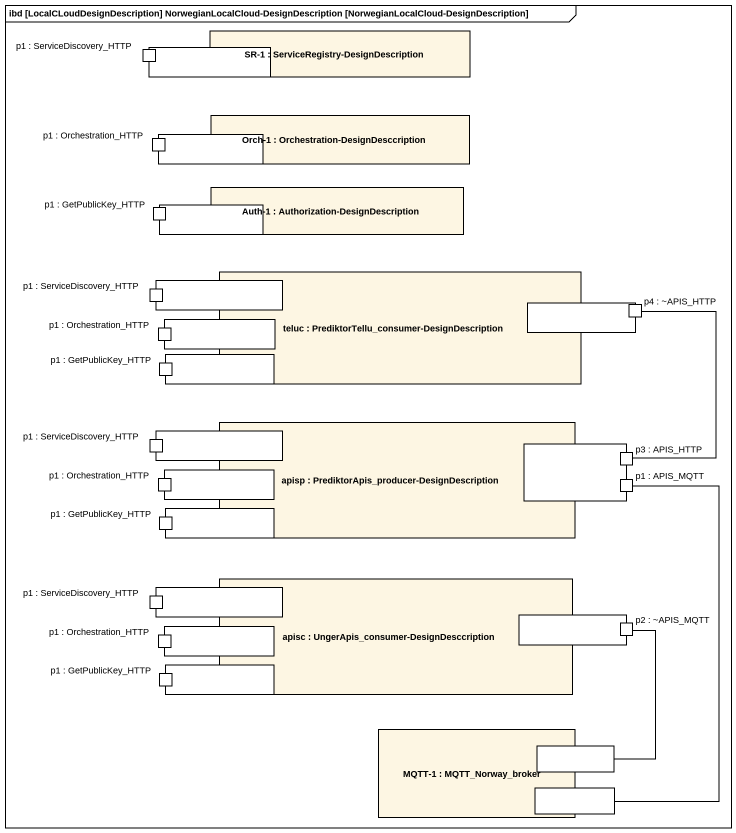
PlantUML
@startuml
mainframe ibd [LocalCLoudDesignDescription] NorwegianLocalCloud-DesignDescription [NorwegianLocalCloud-DesignDescription]
rectangle "SR-1 : ServiceRegistry-DesignDescription" as SR_1 {
  port " " as port1
}
rectangle "p1 : ServiceDiscovery_HTTP" as p1_ServiceDiscovery_HTTP
rectangle "Orch-1 : Orchestration-DesignDesccription" as Orch_1 {
  port " " as port2
}
rectangle "p1 : Orchestration_HTTP" as p1_Orchestration_HTTP
rectangle "Auth-1 : Authorization-DesignDescription" as Auth_1 {
  port " " as port3
}
rectangle "p1 : GetPublicKey_HTTP" as p1_GetPublicKey_HTTP
rectangle "teluc : PrediktorTellu_consumer-DesignDescription" as teluc {
  port " " as port4
  port " " as port5
  port " " as port6
  port " " as port7
}
rectangle "p1 : ServiceDiscovery_HTTP" as p1_ServiceDiscovery_HTTP_2
rectangle "p4 : ~APIS_HTTP" as p4_APIS_HTTP
rectangle "p1 : Orchestration_HTTP" as p1_Orchestration_HTTP_2
rectangle "p1 : GetPublicKey_HTTP" as p1_GetPublicKey_HTTP_2
rectangle "apisp : PrediktorApis_producer-DesignDescription" as apisp {
  port " " as port8
  port " " as port9
  port " " as port10
  port " " as port11
}
rectangle "p1 : ServiceDiscovery_HTTP" as p1_ServiceDiscovery_HTTP_3
rectangle "p3 : APIS_HTTP" as p3_APIS_HTTP
rectangle "p1 : Orchestration_HTTP" as p1_Orchestration_HTTP_3
rectangle "p1 : APIS_MQTT" as p1_APIS_MQTT
rectangle "p1 : GetPublicKey_HTTP" as p1_GetPublicKey_HTTP_3
rectangle "apisc : UngerApis_consumer-DesignDesccription" as apisc {
  port " " as port12
  port " " as port13
  port " " as port14
  port " " as port15
}
rectangle "p1 : ServiceDiscovery_HTTP" as p1_ServiceDiscovery_HTTP_4
rectangle "p1 : Orchestration_HTTP" as p1_Orchestration_HTTP_4
rectangle "p2 : ~APIS_MQTT" as p2_APIS_MQTT
rectangle "p1 : GetPublicKey_HTTP" as p1_GetPublicKey_HTTP_4
rectangle "MQTT-1 : MQTT_Norway_broker" as MQTT_1 {
  port " " as port16
  port " " as port17
}
p4_APIS_HTTP -- p3_APIS_HTTP
p1_APIS_MQTT -- port17
p2_APIS_MQTT -- port16
@enduml
